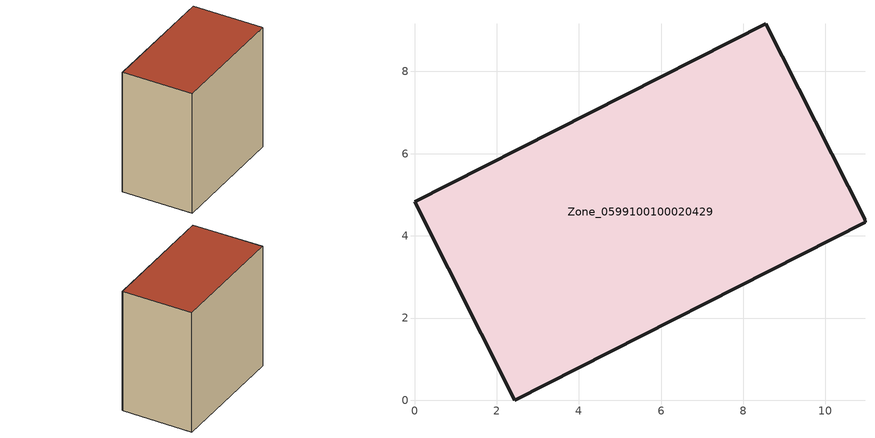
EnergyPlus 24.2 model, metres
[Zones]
Zone_0599100100020429
 floor ground (C_G): 8.54,9.16 10.96,4.41 10.96,4.33 2.44,0 0,4.83 z3.38
 wall outside (C_F): 10.96,4.41 8.54,9.16 0,4.83 2.44,0 10.96,4.33 10.96,4.41 z3.38:12.87
 roof outside (C_R): 10.96,4.33 10.96,4.41 8.54,9.16 0,4.83 2.44,0 z12.87
[BUILDING]
Pand.0599100100020429: North Axis=0; Terrain=City; Loads Convergence Tolerance Value=0.04; Temperature Convergence Tolerance Value=0.4; Solar Distribution=FullExterior; Maximum Number of Warmup Days=25; Minimum Number of Warmup Days=1
[Site:Location]
Rotterdam.The.Hague.AP_ZH_NLD Design_Conditions: Latitude=51.96; Longitude=4.45; Time Zone=1; Elevation=-4.5
[SITE:GROUNDTEMPERATURE:BUILDINGSURFACE]
18, 18, 18, 18, 18, 18, 18, 18, 18, 18, 18, 18
[MATERIAL] Thermal Absorptance=0.9; Solar Absorptance=0.7; Visible Absorptance=0.7
Name | Roughness | Thickness | Conductivity | Density | Specific Heat
G.TI.2015-2018 | MediumSmooth | 0.15 | 0.0428571 | 540 | 1210
F.TI.2015-2018 | Rough | 0.3 | 0.0666667 | 1920 | 840
R.TI.2015-2018 | MediumRough | 0.2 | 0.0333333 | 1500 | 1000
[CONSTRUCTION]
C_G: G.TI.2015-2018
C_F: F.TI.2015-2018
C_R: R.TI.2015-2018
[ZONE]
Zone_0599100100020429: Type=1; Multiplier=1; Ceiling Height=Autocalculate; Volume=Autocalculate; Floor Area=autocalculate; Part of Total Floor Area=Yes
[ZONEINFILTRATION:DESIGNFLOWRATE]
Infil_Zone_0599100100020429: Zone or ZoneList or Space or SpaceList=Zone_0599100100020429; Schedule=AlwaysOn; Design Flow Rate Calculation Method=Flow/Area; Flow Rate per Floor Area=0.0015; Constant Term Coefficient=1; Temperature Term Coefficient=0; Velocity Term Coefficient=0; Velocity Squared Term Coefficient=0
[HVACTEMPLATE:ZONE:IDEALLOADSAIRSYSTEM]
Zone_0599100100020429: Maximum Heating Supply Air Temperature=50; Minimum Cooling Supply Air Temperature=13; Maximum Heating Supply Air Humidity Ratio=0.0156; Minimum Cooling Supply Air Humidity Ratio=0.0077; Heating Limit=NoLimit; Cooling Limit=NoLimit; Dehumidification Control Type=ConstantSensibleHeatRatio; Cooling Sensible Heat Ratio=0.7; Dehumidification Setpoint=60; Humidification Control Type=None; Humidification Setpoint=30; Outdoor Air Method=None; Outdoor Air Flow Rate per Person=0.00944; Outdoor Air Flow Rate per Zone Floor Area=0; Outdoor Air Flow Rate per Zone=0; Demand Controlled Ventilation Type=None; Outdoor Air Economizer Type=NoEconomizer; Heat Recovery Type=None; Sensible Heat Recovery Effectiveness=0.7; Latent Heat Recovery Effectiveness=0.65
[ZONECONTROL:THERMOSTAT]
ThermostatControl_Zone_0599100100020429: Zone or ZoneList=Zone_0599100100020429; Control Type Schedule=DualSetpointControlType; Control 1=Thermostat_Zone_0599100100020429; Temperature Difference Between Cutout And Setpoint=0
[THERMOSTATSETPOINT:DUALSETPOINT]
Thermostat_Zone_0599100100020429: Heating Setpoint Temperature Schedule=HeatingSetpoint_Zone_0599100100020429; Cooling Setpoint Temperature Schedule=CoolingSetpoint_Zone_0599100100020429
[SCHEDULE:COMPACT]
HeatingSetpoint_Zone_0599100100020429: Through: 12/31, For: AllDays, Until: 24:00, 21
CoolingSetpoint_Zone_0599100100020429: Through: 12/31, For: AllDays, Until: 24:00, 24
DualSetpointControlType: Through: 12/31, For: AllDays, Until: 24:00, 4
AlwaysOn: Through: 12/31, For: AllDays, Until: 24:00, 1
